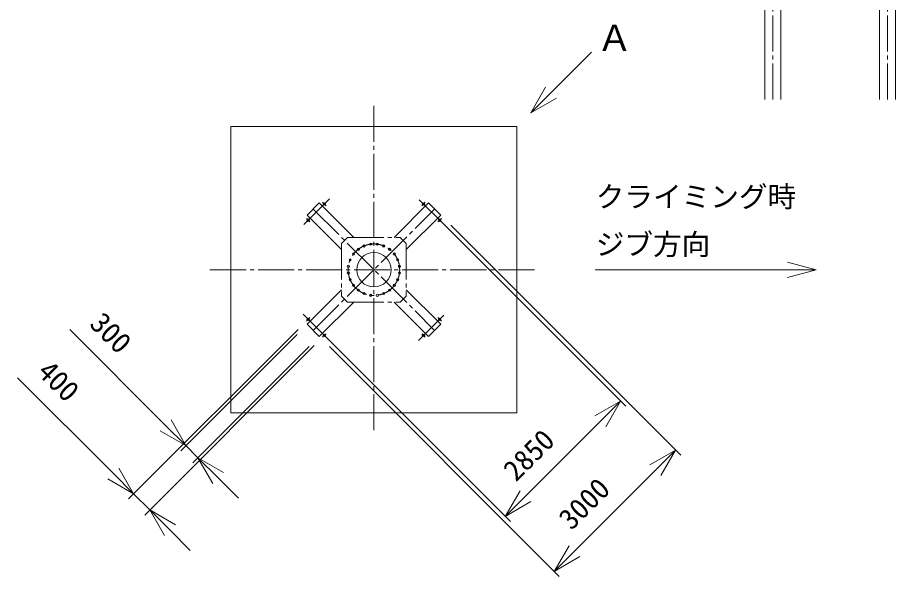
# Model space of a CAD drawing. Units: millimetres, scale not verified. Extents: x -21927 to 21954, y -30883 to 34156.
# Drawn here: x -19610 to -4270, y -26879 to -17111 of the extents above; entities that cross this region are included whole.
import ezdxf
from ezdxf.enums import TextEntityAlignment as Align

# ---------------------------------------------------------------- set-up
doc = ezdxf.new("R2010")
doc.units = ezdxf.units.MM
doc.header["$LTSCALE"] = 70
doc.linetypes.add('CHAIN2', pattern=[12, 9, -1, 1, -1])
for name, color, linetype, lineweight in [('0-3_05 寸法', 7, 'Continuous', 18), ('0-4_12 当社中心線', 3, 'CHAIN2', 18), ('0-5_20 躯体・土木、外形線', 1, 'Continuous', 18), ('0-6_10 当社外形線', 3, 'Continuous', 18)]:
    doc.layers.add(name, color=color, linetype=linetype, lineweight=lineweight)
doc.styles.add('ＭＳ ゴシック', font='')
doc.styles.get('ＭＳ ゴシック').set_extended_font_data('MS Gothic')

msp = doc.modelspace()

# ---------------------------------------------------------------- linework, layer by layer
at = {"layer": '0-3_05 寸法'}
for p, q in [((-12198.28, -20687.23), (-8983.33, -23902.18)), ((-12039.18, -20740.26), (-8022.16, -24757.29)), ((-17022.39, -24238.55), (-18697.06, -22563.89)), ((-14708.51, -22561.06), (-17669.82, -25522.37)), ((-14726.19, -22649.45), (-16757.23, -24680.5)), ((-14213.53, -22702.48), (-10998.59, -25917.43)), ((-14425.67, -22843.91), (-17386.98, -25805.22)), ((-14514.05, -22861.58), (-16545.1, -24892.63)), ((-14160.5, -22861.58), (-10143.48, -26878.61)), ((-17934.99, -25080.43), (-19609.65, -23405.77)), ((-9071.72, -23813.79), (-9425.27, -24167.34)), ((-9425.27, -24167.34), (-10733.42, -25475.49)), ((-16668.84, -24592.11), (-17022.39, -24238.55)), ((-16456.71, -24804.24), (-16668.84, -24592.11)), ((-8110.54, -24668.9), (-8464.1, -25022.45)), ((-16456.71, -24804.24), (-16103.16, -25157.79)), ((-17581.43, -25433.99), (-17934.99, -25080.43)), ((-9878.31, -26436.67), (-8464.1, -25022.45)), ((-16103.16, -25157.79), (-15749.6, -25511.35)), ((-17298.59, -25716.83), (-17581.43, -25433.99)), ((-11086.97, -25829.04), (-10733.42, -25475.49)), ((-17298.59, -25716.83), (-16945.04, -26070.38)), ((-16945.04, -26070.38), (-16591.48, -26423.94)), ((-10231.86, -26790.22), (-9878.31, -26436.67))]:
    msp.add_line(p, q, dxfattribs=at)
for points in [[(-10643.34, -18778.74), (-10289.79, -18425.19), (-9582.68, -17718.08)], [(-10195.05, -18519.92), (-10643.34, -18778.74), (-10384.52, -18330.45)], [(-6157.75, -21384.11), (-5657.75, -21518.08), (-6157.75, -21652.06)], [(-5657.75, -21518.08), (-6157.75, -21518.08), (-9517.68, -21518.08)], [(-9520.01, -24072.61), (-9071.72, -23813.79), (-9330.54, -24262.08)], [(-16927.66, -24143.82), (-16668.84, -24592.11), (-17117.13, -24333.29)], [(-8558.83, -24927.72), (-8110.54, -24668.9), (-8369.36, -25117.19)], [(-16197.89, -25252.53), (-16456.71, -24804.24), (-16008.42, -25063.06)], [(-17840.25, -24985.7), (-17581.43, -25433.99), (-18029.72, -25175.17)], [(-10638.69, -25570.23), (-11086.97, -25829.04), (-10828.16, -25380.76)], [(-17039.77, -26165.12), (-17298.59, -25716.83), (-16850.3, -25975.65)], [(-9783.58, -26531.4), (-10231.86, -26790.22), (-9973.05, -26341.93)]]:
    msp.add_lwpolyline(points, dxfattribs=at)
at = {"layer": '0-4_12 当社中心線'}
for p, q in [((-6409.86, -18543.52), (-6409.86, -10553.52)), ((-4409.86, -18543.52), (-4409.86, -10553.52)), ((-13382.68, -18653.08), (-13382.68, -24383.08)), ((-14159.66, -20279.81), (-14620.95, -20741.1)), ((-14159.66, -20279.81), (-14620.95, -20741.1)), ((-14217.95, -20399.97), (-14279.82, -20338.1)), ((-14217.95, -20399.97), (-14279.82, -20338.1)), ((-12144.41, -20741.1), (-12605.7, -20279.81)), ((-12144.41, -20741.1), (-12605.7, -20279.81)), ((-12547.41, -20399.97), (-12485.54, -20338.1)), ((-12547.41, -20399.97), (-12485.54, -20338.1)), ((-14443.34, -22578.74), (-12322.02, -20457.42)), ((-14443.34, -20457.42), (-12322.02, -22578.74)), ((-14500.79, -20682.81), (-14562.67, -20620.94)), ((-14500.79, -20682.81), (-14562.67, -20620.94)), ((-12264.57, -20682.81), (-12202.7, -20620.94)), ((-12264.57, -20682.81), (-12202.7, -20620.94)), ((-13842.33, -20953.08), (-12923.04, -20953.08)), ((-13947.68, -21058.44), (-13947.68, -21977.72)), ((-12817.68, -21058.44), (-12817.68, -21977.72)), ((-16247.68, -21518.08), (-10517.68, -21518.08)), ((-13842.33, -22083.08), (-12923.04, -22083.08)), ((-14620.95, -22295.06), (-14159.67, -22756.35)), ((-14620.95, -22295.06), (-14159.67, -22756.35)), ((-14500.8, -22353.35), (-14562.67, -22415.22)), ((-14500.8, -22353.35), (-14562.67, -22415.22)), ((-12605.7, -22756.35), (-12144.41, -22295.06)), ((-12605.7, -22756.35), (-12144.41, -22295.06)), ((-12264.57, -22353.35), (-12202.7, -22415.22)), ((-12264.57, -22353.35), (-12202.7, -22415.22)), ((-14217.95, -22636.19), (-14279.82, -22698.06)), ((-14217.95, -22636.19), (-14279.82, -22698.06)), ((-12547.41, -22636.19), (-12485.54, -22698.06)), ((-12547.41, -22636.19), (-12485.54, -22698.06))]:
    msp.add_line(p, q, dxfattribs=at)
msp.add_circle((-13382.68, -21518.08), 450, dxfattribs=at)
at = {"layer": '0-5_20 躯体・土木、外形線'}
for p, q in [((-15882.81, -19018.08), (-15882.81, -24018.08)), ((-15882.81, -19018.08), (-10882.81, -19018.08)), ((-10882.81, -19018.08), (-10882.81, -24018.08)), ((-10882.81, -24018.08), (-15882.81, -24018.08))]:
    msp.add_line(p, q, dxfattribs=at)
at = {"layer": '0-6_10 当社外形線'}
for p, q in [((-6549.86, -18543.52), (-6549.86, -11863.52)), ((-6269.86, -11863.52), (-6269.86, -18543.52)), ((-4549.86, -11863.52), (-4549.86, -18543.52)), ((-4269.86, -18543.52), (-4269.86, -11863.52)), ((-14337.28, -20351.35), (-14549.41, -20563.49)), ((-13735.55, -20953.08), (-14337.28, -20351.35)), ((-13029.81, -20953.08), (-12428.09, -20351.35)), ((-12215.96, -20563.49), (-12428.09, -20351.35)), ((-13947.68, -21165.21), (-14549.41, -20563.49)), ((-12817.68, -21165.21), (-12215.96, -20563.49)), ((-13947.68, -21058.44), (-13842.33, -20953.08)), ((-12923.04, -20953.08), (-12817.68, -21058.44)), ((-13947.68, -21870.95), (-14549.41, -22472.67)), ((-12817.68, -21870.95), (-12215.96, -22472.67)), ((-13735.55, -22083.08), (-14337.28, -22684.81)), ((-13947.68, -21977.72), (-13842.33, -22083.08)), ((-13029.81, -22083.08), (-12428.09, -22684.81)), ((-12923.04, -22083.08), (-12817.68, -21977.72)), ((-14549.41, -22472.67), (-14337.28, -22684.81)), ((-12428.09, -22684.81), (-12215.96, -22472.67))]:
    msp.add_line(p, q, dxfattribs=at)
for centre, radius in [((-14248.89, -20369.03), 21), ((-14248.89, -20369.03), 21), ((-12516.48, -20369.03), 21), ((-12516.48, -20369.03), 21), ((-14531.73, -20651.87), 21), ((-14531.73, -20651.87), 21), ((-12233.63, -20651.87), 21), ((-12233.63, -20651.87), 21), ((-13656.79, -21161.16), 19.5), ((-13555.07, -21102.38), 19.5), ((-13441.61, -21071.93), 19.5), ((-13324.13, -21071.88), 19.5), ((-13210.64, -21102.24), 19.5), ((-13108.87, -21160.93), 19.5), ((-13739.83, -21244.27), 19.5), ((-13382.81, -21519.53), 300), ((-13025.77, -21243.97), 19.5), ((-13828.89, -21459.53), 19.5), ((-13798.53, -21346.04), 19.5), ((-12966.98, -21345.69), 19.5), ((-12936.53, -21459.15), 19.5), ((-13828.84, -21577.01), 19.5), ((-12936.48, -21576.63), 19.5), ((-13798.38, -21690.47), 19.5), ((-13739.6, -21792.19), 19.5), ((-13025.54, -21791.89), 19.5), ((-12966.84, -21690.13), 19.5), ((-13656.49, -21875.23), 19.5), ((-13554.73, -21933.92), 19.5), ((-13210.29, -21933.78), 19.5), ((-13108.57, -21875), 19.5), ((-13441.24, -21964.28), 19.5), ((-13323.76, -21964.23), 19.5), ((-14531.73, -22384.29), 21), ((-14531.73, -22384.29), 21), ((-12233.63, -22384.29), 21), ((-12233.63, -22384.29), 21), ((-14248.89, -22667.13), 21), ((-14248.89, -22667.13), 21), ((-12516.48, -22667.13), 21), ((-12516.48, -22667.13), 21)]:
    msp.add_circle(centre, radius, dxfattribs=at)

# ---------------------------------------------------------------- texts
at = {"layer": '0-3_05 寸法', "style": 'ＭＳ ゴシック'}
for s, height, p in [('Ａ', 458.2, (-9489.86, -17832.74)), ('クライミング時', 366.6, (-9505.61, -20534.73)), ('ジブ方向', 366.6, (-9505.61, -21368.07))]:
    msp.add_text(s, height=height, dxfattribs=at).set_placement(p, align=Align.BOTTOM_LEFT)
for s, rotation, p in [('300', 315, (-18449.57, -22563.89)), ('400', 315, (-19362.16, -23405.77)), ('2850', 45, (-10821.81, -25316.39)), ('3000', 45, (-9854.74, -26165.61))]:
    msp.add_text(s, height=366.6, rotation=rotation, dxfattribs=at).set_placement(p, align=Align.BOTTOM_LEFT)

doc.saveas('drawing.dxf')
